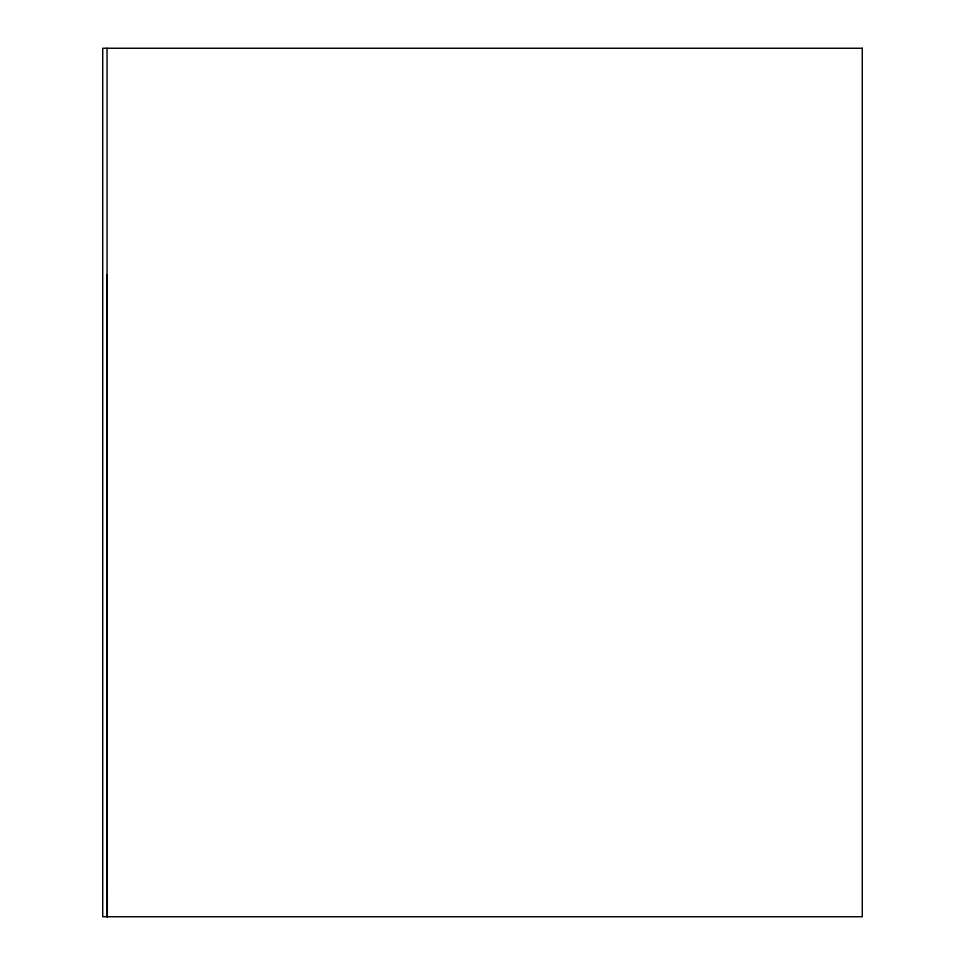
<?xml version="1.0" encoding="UTF-8"?>
<svg xmlns="http://www.w3.org/2000/svg" width="965" height="965" viewBox="0 0 965 965"><rect width="100%" height="100%" fill="white"/><g stroke="black" fill="none" stroke-linecap="round" stroke-linejoin="round"><path stroke-width="1.45" d="M107.055 274.82L107.32 916.75M107.055 48.25L107.055 916.75M862.276 48.25L102.724 48.25L102.724 916.75L862.276 916.75L862.276 48.25"/></g></svg>
